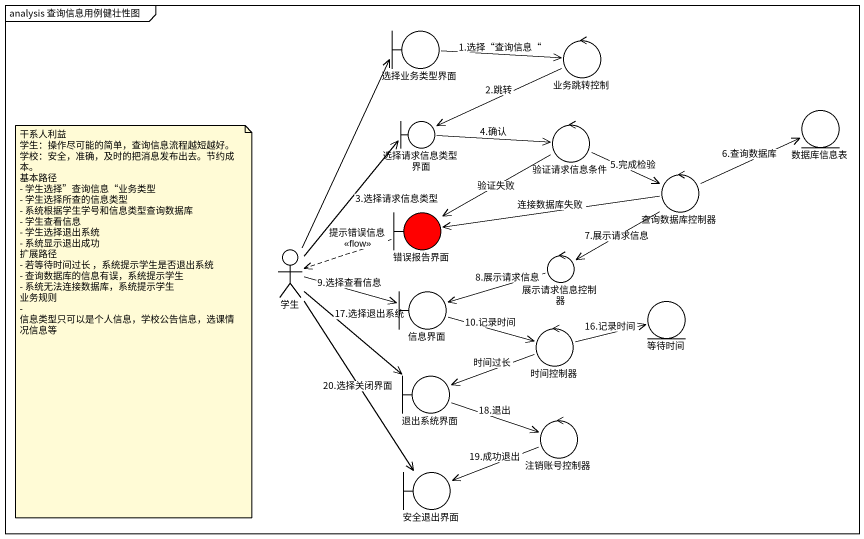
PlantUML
@startuml
mainframe analysis 查询信息用例健壮性图
boundary 选择业务类型界面
control 业务跳转控制
entity 数据库信息表
boundary 选择请求信息类型界面
control 验证请求信息条件
control 查询数据库控制器
boundary 错误报告界面 #FF0000
actor 学生
control 展示请求信息控制器
boundary 信息界面
entity 等待时间
control 时间控制器
boundary 退出系统界面
control 注销账号控制器
boundary 安全退出界面
选择业务类型界面 -right-> 业务跳转控制 : 1.选择“查询信息“
业务跳转控制 -left-> 选择请求信息类型界面 : 2.跳转
选择请求信息类型界面 -right-> 验证请求信息条件 : 4.确认
验证请求信息条件 -right-> 查询数据库控制器 : 5.完成检验
验证请求信息条件 -left-> 错误报告界面 : 验证失败
查询数据库控制器 -right-> 数据库信息表 : 6.查询数据库
查询数据库控制器 -left-> 错误报告界面 : 连接数据库失败
查询数据库控制器 --> 展示请求信息控制器 : 7.展示请求信息
错误报告界面 .left.> 学生 : 提示错误信息\n<<flow>>
学生 -up-> 选择业务类型界面
学生 -up-> 选择请求信息类型界面 : 3.选择请求信息类型
学生 -right-> 信息界面 : 9.选择查看信息
学生 --> 退出系统界面 : 17.选择退出系统
学生 --> 安全退出界面 : 20.选择关闭界面
展示请求信息控制器 -left-> 信息界面 : 8.展示请求信息
信息界面 -right-> 时间控制器 : 10.记录时间
时间控制器 -right-> 等待时间 : 16.记录时间
时间控制器 -left-> 退出系统界面 : 时间过长
退出系统界面 -right-> 注销账号控制器 : 18.退出
注销账号控制器 -left-> 安全退出界面 : 19.成功退出
note as N1
  干系人利益
  学生：操作尽可能的简单，查询信息流程越短越好。
  学校：安全，准确，及时的把消息发布出去。节约成本。
  基本路径
  - 学生选择”查询信息“业务类型
  - 学生选择所查的信息类型
  - 系统根据学生学号和信息类型查询数据库
  - 学生查看信息
  - 学生选择退出系统
  - 系统显示退出成功
  扩展路径
  - 若等待时间过长 ，系统提示学生是否退出系统
  - 查询数据库的信息有误，系统提示学生
  - 系统无法连接数据库，系统提示学生
  业务规则
  - 信息类型只可以是个人信息，学校公告信息，选课情况信息等
end note
@enduml
